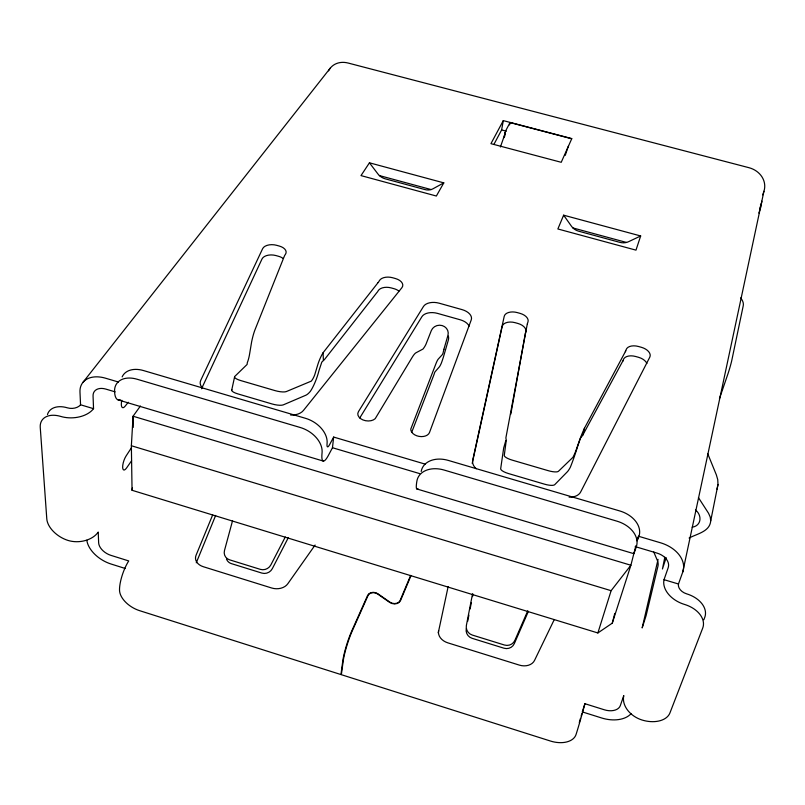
<?xml version="1.0" encoding="UTF-8"?>
<svg xmlns="http://www.w3.org/2000/svg" width="805" height="805" viewBox="0 0 805 805"><rect width="100%" height="100%" fill="white"/><g stroke="black" fill="none" stroke-linecap="round" stroke-linejoin="round"><path stroke-width="1.21" d="M635.839 545.76L630.889 565.241L612.283 623.151L597.874 632.961L132.05 490.285L131.366 445.739L133.067 416.225L140.402 406.032M120.337 399.753A24.18 8.322 -72.9 0 1 114.562 391.139A24.925 16.764 33.8 0 1 137.021 379.215L300.255 427.495A24.965 17.509 28.7 0 1 322.06 452.873A24.643 4.81 -73.3 0 0 328.43 455.328L332.475 447.731L333.652 437.065L425.11 464.113M132.05 490.285L132.382 487.921M493.968 144.296L501.616 129.947L503.296 120.619L571.802 138.601L561.226 162.298L490.939 143.672L503.296 120.619M527.315 323.831L527.889 322.211A10.757 6.41 11.6 0 0 520.07 313.376L517.253 312.592A10.747 6.4 11.5 0 0 504.212 316.365L472.706 460.249A14.611 9.851 12 0 0 476.208 468.731M504.101 137.605L504.966 132.845A11.008 1.449 -75.3 0 1 506.355 129.525L510.028 122.561L571.721 138.772M504.665 136.508L504.966 132.845M527.275 324.103L505.892 437.809A10.113 1.55 -85.4 0 0 506.315 440.013L504.272 455.399A9.63 2.566 15.2 0 0 512.242 460.138L548.255 470.684A9.68 2.576 15.7 0 0 558.469 471.277L572.929 457.331A9.418 1.167 -69 0 0 575.867 450.75L579.177 441.321A18.394 2.244 -69.1 0 1 584.521 428.099L625.244 351.855M509.595 124.896L510.028 122.561M472.545 593.828L466.387 625.364A8.644 8.453 9.1 0 0 472.314 635.065L504.413 645.016A8.694 8.473 20.1 0 0 514.878 640.367L527.798 610.743M467.695 621.299L468.902 615.131M470.11 608.962L471.307 602.794M472.515 596.626L472.998 594.16M689.1 538.052C696.758 533.836 709.919 531.743 710.714 520.875L717.99 484.479L717.748 479.629L716.329 474.809L707.766 453.819M717.034 489.148L717.99 484.479M703.832 619.78L704.727 617.455A25.086 17.157 13.9 0 0 686.675 593.859A10.123 7.014 21.4 0 1 678.464 584.007L682.761 572.003L763.925 191.318A21.524 18.787 5.5 0 0 748.902 167.681L348.102 63.032A20.849 17.428 42 0 0 328.571 70.84M231.659 390.415L234.527 377.143M438.252 632.891L448.144 586.604M472.213 463.408L502.169 326.488A10.686 6.43 11.6 0 1 515.15 322.684L517.947 323.469A10.686 6.43 11.6 0 1 525.705 332.324L525.212 333.522A13.605 1.54 -82.8 0 1 525.222 334.025L510.823 414.122M664.839 557.161L662.435 569.004L666.168 557.593M658.047 559.384L642.159 627.94L646.083 615.724L657.937 566.277A13.433 10.425 20.3 0 0 657.504 560.803L653.761 551.989M682.761 572.003A30.308 21.332 14.7 0 0 660.563 542.801L638.526 536.261L637.963 539.028L639.039 536.07A25.639 18.394 16.2 0 0 619.8 510.964L448.335 460.42A25.015 18.002 23.2 0 0 421.196 471.478M505.812 440.486A23.154 0.916 -75.7 0 1 503.699 447.892L500.67 468.792A9.6 2.657 15.3 0 0 508.599 473.592L544.502 484.167A9.65 2.667 15.7 0 0 554.715 484.68L567.344 471.79A23.597 2.928 -69 0 0 570.292 467.353A23.295 1.57 -71.9 0 0 577.93 445.517L580.465 438.192L582.689 435.294L584.521 428.099M612.283 623.151L614.779 613.43M232.524 520.815L224.474 550.55A8.583 7.959 -26.8 0 0 229.606 559.837L260.307 569.356A8.583 8.03 -25.7 0 0 270.862 564.899L285.292 536.965M581.16 716.037L581.763 713.844M580.516 718.312L579.278 722.508M622.939 361.012L623.322 359.765A10.868 6.521 15.2 0 1 635.628 356.494L638.496 357.289A10.878 6.531 15.3 0 1 646.888 363.478M625.716 350.98L626.109 349.742A10.938 6.5 15.1 0 1 638.476 346.492L641.354 347.297A10.938 6.51 15.2 0 1 649.786 357.168L580.647 491.996A14.772 9.952 15.1 0 1 569.095 497.158M597.874 632.961L611.116 590.689L630.889 565.241L133.067 416.225L133.217 427.435M635.215 546.615L657.091 553.126A15.154 10.666 14.7 0 1 668.2 567.656L664.024 579.681A25.297 17.529 21.4 0 0 684.492 604.424A25.287 17.167 14 0 1 702.705 628.111L669.931 712.948A23.758 15.194 15.3 0 1 642.038 720.012A23.315 17.579 23.9 0 1 623.784 695.601L620.303 705.643A13.725 8.775 16.5 0 1 604.404 709.809L584.913 703.711L582.287 711.902L601.657 717.98A27.461 17.549 16.5 0 0 631.019 713.743M637.057 540.869L638.526 536.261M762.758 194.88L763.925 191.318M759.588 209.018L761.53 203.132A8.875 7.678 5.1 0 0 761.862 201.149M565.271 155.355L567.183 149.559A11.069 0.976 -74.8 0 1 568.541 145.906M640.669 235.966L635.98 250.144L557.865 228.972L563.631 215.187L640.669 235.966L628.554 241.701A11.703 9.972 16.8 0 1 619.87 242.355L578.725 231.216A11.632 9.922 20.4 0 1 571.49 226.265L563.631 215.187M758.863 213.053L760.423 208.334A8.915 7.698 5.3 0 0 760.484 204.339M719.449 398.666L727.77 374.385A10.596 0.614 -73.6 0 0 731.856 360.077L743.246 305.709A20.397 11.27 16.3 0 0 740.6 297.9M500.408 146.983L505.218 133.217A11.029 1.449 -75.3 0 1 505.319 132.936M411.737 432.215L434.006 374.567A13.524 0.835 -77.6 0 1 434.982 371.89L438.977 367.301A22.057 2.677 -74.9 0 0 441.301 363.236A22.097 2.174 -75.9 0 0 444.32 353.979L448.315 340.133A8.654 8.06 -5.3 0 0 448.355 336.067M196.279 562.786L215.66 515.421M212.661 514.938L196.038 555.319A12.91 9.439 -0.2 0 0 203.323 566.72L271.677 588.002A12.9 9.63 2.9 0 0 287.767 583.806L315.107 545.045M411.043 575.535L400.477 600.681A6.832 5.162 9.1 0 1 389.66 602.402L377.575 593.959A5.987 4.528 8 0 0 368.086 595.448L352.258 630.899A22.067 3.029 -72.4 0 0 343.222 660.935L341.35 674.691L550.409 741.023A22.61 14.088 18 0 0 576.048 734.502A22.54 0.584 -74.1 0 0 584.913 703.711M410.641 575.414L400.075 600.56A6.4 4.84 9.1 0 1 389.932 602.17L377.847 593.728A6.42 4.85 8 0 0 367.674 595.318L351.845 630.768A22.067 3.039 -72.4 0 0 342.809 660.804L340.948 674.56L139.627 610.673A21.715 13.081 29.4 0 1 119.522 590.246A21.634 6.36 -70.6 0 1 128.73 560.934L110.859 555.339A13.091 8.03 30.9 0 1 98.643 542.791L98.23 532.065A22.419 15.637 -4.9 0 1 68.012 540.427A22.48 13.685 32 0 1 46.791 518.863L40.25 427.375A23.979 15.285 34.2 0 1 60.778 416.437A24.241 15.456 -2.5 0 0 93.541 408.678L93.058 395.939A14.49 9.6 34.3 0 1 105.837 389.097L115.185 391.874M528.14 611.911L514.345 643.577A8.624 8.412 20.7 0 1 503.97 648.206L472.133 638.325A8.573 8.382 9.4 0 1 466.256 628.695M201.542 388.745L262.027 258.948A10.535 6.098 4.8 0 1 275.994 255.577L278.671 256.332A10.535 6.108 4.8 0 1 283.058 258.435M554.182 619.749L534.53 660.432A13.172 10.093 16.8 0 1 519.316 665.101L447.811 642.843A13.031 10.002 12.6 0 1 438.604 630.647M288.351 537.599L272.321 568.662A8.513 7.97 -26 0 1 261.867 573.08L231.407 563.631A8.513 7.899 -27 0 1 226.477 559.012M333.652 437.065L329.587 444.652A9.861 1.922 -73.3 0 1 327.072 443.565A24.774 17.489 28.7 0 0 305.487 418.308L143.441 370.542A24.734 16.754 33.9 0 0 122.149 376.891M443.797 182.866L436.36 196.028L360.992 175.601L369.445 162.811L443.797 182.866L432.969 188.803A11.511 9.62 32.7 0 1 424.869 189.557L385.142 178.801A11.511 9.509 35.1 0 1 377.877 173.89L369.445 162.811M359.744 417.996L421.901 316.697A12.88 7.788 9.3 0 1 437.518 313.387L460.309 319.806A12.91 7.829 10 0 1 469.134 326.126M131.527 447.64L126.083 455.982A8.603 2.787 -71.8 0 0 122.652 467.443A8.603 2.787 -71.8 0 0 126.546 468.007L131.557 460.802M202.568 388.06A14.43 9.258 2.2 0 1 200.777 380.272L262.641 248.654A10.596 6.078 4.8 0 1 276.678 245.324L279.375 246.078A10.596 6.088 4.9 0 1 285.463 254.279L284.708 255.386A25.438 4.015 -79.2 0 0 284.356 256.181L255.094 329.527A17.962 3.039 -78.7 0 0 251.633 341.833L249.641 353.777A9.107 1.57 -78.6 0 1 247.356 362.512L247.075 364.474L234.738 376.468A9.479 2.425 12.2 0 0 240.765 380.574L275.028 390.616A9.479 2.445 12.5 0 0 286.318 391.572L311.283 381.137A9.197 2.868 -68.7 0 0 314.715 374.868L317.522 365.55A17.962 5.504 -68.9 0 1 323.087 352.731L378.109 282.555M83.006 382.295L330.422 67.942M128.277 402.248L125.147 406.173A8.915 3.029 -72.6 0 1 121.827 400.276M398.877 291.078A10.576 6.279 8 0 0 394.048 288.703L391.3 287.938A10.576 6.279 7.9 0 0 378.119 290.826L377.475 291.963A13.413 5.031 -65 0 0 377.052 292.376L324.405 359.634L321.809 362.089L319.042 370.431A22.751 5.856 -71.8 0 1 310.327 391.391A23.043 7.185 -68.7 0 1 305.809 395.245L283.32 404.855A9.449 2.526 12.5 0 1 272.04 403.959L237.867 393.897A9.449 2.506 12.1 0 1 231.87 389.721M582.689 435.294L622.597 361.425A13.735 2.898 -65.1 0 1 622.969 360.912M692.169 527.205C701.558 525.806 702.262 515.321 695.49 509.968M501.616 129.947L506.395 131.205M379.386 175.571L431.108 189.567M572.929 227.946L626.501 242.446M118.446 382.033L105.515 378.199A28.98 19.199 34.3 0 0 79.977 392.035L80.56 404.784L93.541 408.678M332.475 447.731L419.717 473.622M118.053 399.864L323.177 461.034M416.889 488.977L633.756 553.659M664.024 579.681L678.464 584.007M131.366 445.739L611.116 590.689M125.328 568.511L111.12 564.043A26.173 16.06 30.9 0 1 86.819 540.246M698.428 497.601L708.541 513.258L710.241 517.062L710.714 520.875M323.087 352.731L323.389 360.358M290.665 415.058A14.42 9.459 4.6 0 0 303.435 410.459L401.896 287.687A10.636 6.259 8 0 0 395.426 278.53L392.669 277.755A10.636 6.259 7.9 0 0 379.417 280.613L378.763 281.75A25.629 7.356 -69.8 0 0 378.098 282.575M625.284 351.715A26.223 3.009 -69.5 0 1 625.757 350.839M80.56 404.784A9.69 6.178 -2.5 0 1 67.499 407.853A23.798 15.285 34.3 0 0 47.465 414.555M633.787 552.834A25.347 0.775 -73.9 0 0 636.423 546.404A25.841 18.414 16.3 0 0 617.002 521.187L444.189 470.07A25.217 18.022 23.2 0 0 416.889 481.088A24.854 3.16 -73.5 0 0 417.886 488.464M443.907 349.31L443.022 353.113A8.835 0.865 -75.9 0 1 442.217 354.753L438.262 359.1A26.877 2.677 -75.8 0 0 435.736 364.212L410.771 429.095A9.569 6.36 9.3 0 0 419.002 436.38A9.569 6.36 9.3 0 0 429.508 432.486L471.237 319.917A12.991 7.798 10 0 0 462.1 309.633L439.178 303.203A12.961 7.768 9.3 0 0 423.47 306.484L358.436 411.677A9.539 6.289 7.3 0 0 362.904 419.918A9.539 6.289 7.3 0 0 375.211 418.67L412.12 357.44A26.817 5.132 -72.1 0 1 416.034 352.751L422.726 349.189A8.825 1.66 -72.4 0 0 423.973 347.69A8.915 2.184 -69.7 0 0 425.986 344.198L431.299 330.634A8.724 8.12 -5.3 0 1 442.166 325.572A8.724 8.12 -5.3 0 1 447.942 335.353L443.907 349.31"/></g></svg>
